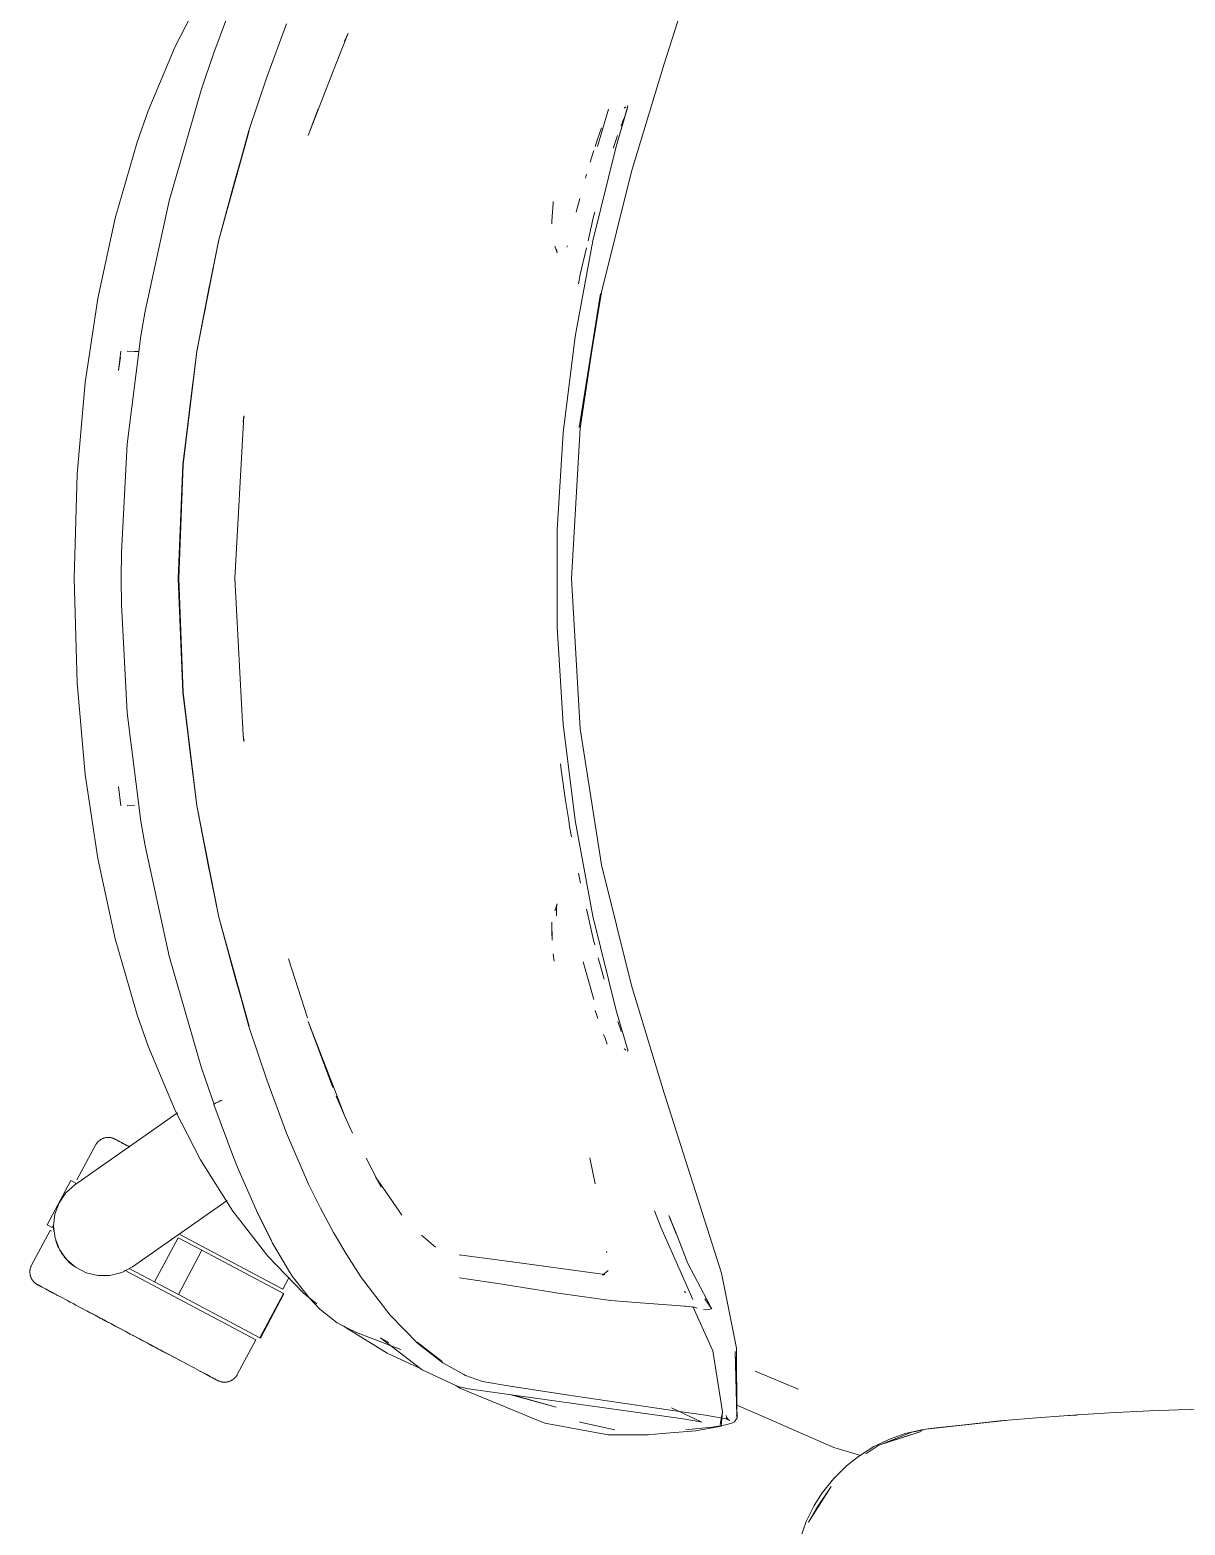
# Model space of a CAD drawing. Header units: millimetres. Extents: x 155927 to 295199, y -4084 to 97293.
# Drawn here: x 199578.2 to 199900.5, y 11062.7 to 11479.9 of the extents above; entities that cross this region are included whole.
import ezdxf

# ---------------------------------------------------------------- set-up
doc = ezdxf.new("R2010")
doc.units = ezdxf.units.MM
doc.header["$MEASUREMENT"] = 0
doc.layers.add('G-IMPT', color=8, linetype='CONTINUOUS', lineweight=9)
doc.layers.add('I-FURN', color=8, linetype='CONTINUOUS', lineweight=9)

msp = doc.modelspace()

# ---------------------------------------------------------------- linework, layer by layer
at = {"layer": 'G-IMPT'}
for p, q in [((199755.23, 11470.41), (199771.22, 11520.65)), ((199618.75, 11475.29), (199625.85, 11489.07)), ((199629.56, 11473.5), (199635.16, 11488.57)), ((199644.33, 11466.72), (199649.79, 11481.6)), ((199663.3, 11469.64), (199667.02, 11478.96)), ((199667.02, 11478.96), (199666.03, 11476.72)), ((199611.24, 11457.32), (199618.75, 11475.29)), ((199629.56, 11473.5), (199627.22, 11466.67)), ((199655.92, 11450.46), (199662.64, 11467.91)), ((199662.64, 11467.91), (199663.3, 11469.64)), ((199746.04, 11440.43), (199755.23, 11470.41)), ((199626.03, 11463.07), (199627.22, 11466.67)), ((199644.33, 11466.72), (199639.33, 11451.8)), ((199626.03, 11463.07), (199617.09, 11432.24)), ((199611.24, 11457.32), (199608.16, 11448.58)), ((199655.92, 11450.46), (199658.65, 11457.89)), ((199736.62, 11447.38), (199739.66, 11457.81)), ((199741.81, 11447.38), (199745.08, 11458.6)), ((199741.81, 11447.38), (199744.93, 11458.2)), ((199741.81, 11447.38), (199744.88, 11457.91)), ((199743.99, 11458.06), (199744.6, 11458.45)), ((199743.99, 11458.06), (199744.2, 11458.21)), ((199744.88, 11457.91), (199744.93, 11458.2)), ((199745.08, 11458.6), (199744.95, 11458.85)), ((199630.94, 11421.3), (199639.33, 11451.8)), ((199630.94, 11421.3), (199639.37, 11451.71)), ((199635.6, 11438.55), (199639.37, 11451.71)), ((199737.74, 11452.56), (199736.98, 11450.4)), ((199743.19, 11453.16), (199743.54, 11454.13)), ((199743.54, 11454.13), (199743.94, 11455.2)), ((199608.16, 11448.58), (199601.99, 11427.34)), ((199735.27, 11421.06), (199741.81, 11447.38)), ((199736.73, 11449.68), (199735.96, 11447.37)), ((199736.73, 11449.68), (199736.98, 11450.4)), ((199741.19, 11447.38), (199741.04, 11446.92)), ((199741.19, 11447.38), (199741.92, 11449.61)), ((199742.21, 11450.41), (199741.92, 11449.61)), ((199735.33, 11445.46), (199734.54, 11442.97)), ((199735.58, 11446.24), (199735.33, 11445.46)), ((199733.55, 11439.67), (199733.22, 11438.55)), ((199746.04, 11440.43), (199737.73, 11406.75)), ((199635.6, 11438.55), (199630.94, 11421.3)), ((199610.42, 11401.45), (199617.09, 11432.24)), ((199723.95, 11427.82), (199724.22, 11431.53)), ((199724.22, 11431.53), (199724.26, 11432.01)), ((199731.64, 11432.88), (199730.65, 11429.02)), ((199731.64, 11432.88), (199731.25, 11431.35)), ((199601.99, 11427.34), (199597.18, 11404.98)), ((199723.84, 11425.75), (199723.85, 11426.45)), ((199723.95, 11427.82), (199723.85, 11426.45)), ((199733.95, 11421.05), (199735.5, 11427.8)), ((199735.5, 11427.8), (199735.84, 11429.08)), ((199624.77, 11390.18), (199630.98, 11421.42)), ((199630.98, 11421.42), (199624.77, 11390.25)), ((199630.94, 11421.3), (199627.87, 11406.28)), ((199725.38, 11417.66), (199724.69, 11419.61)), ((199725.38, 11417.66), (199725.16, 11418.71)), ((199728.05, 11419.26), (199728.18, 11419.67)), ((199735.27, 11421.06), (199730.33, 11394.4)), ((199731.79, 11411.65), (199733.49, 11419.07)), ((199731.32, 11409.02), (199731.79, 11411.65)), ((199624.77, 11390.18), (199627.87, 11406.28)), ((199737.73, 11406.75), (199731.47, 11369.01)), ((199731.47, 11369.01), (199737.47, 11406.37)), ((199731.73, 11368.83), (199737.47, 11406.37)), ((199593.68, 11381.56), (199597.18, 11404.98)), ((199609.23, 11394.53), (199610.42, 11401.45)), ((199605.42, 11364.36), (199609.23, 11394.53)), ((199730.33, 11394.4), (199727.04, 11367.48)), ((199603.59, 11390.26), (199602.94, 11384.85)), ((199605.35, 11390.29), (199607.44, 11390.22)), ((199605.35, 11390.29), (199605.46, 11390.29)), ((199608.68, 11390.17), (199607.44, 11390.22)), ((199620.95, 11358.66), (199624.77, 11390.25)), ((199620.98, 11358.62), (199624.77, 11390.18)), ((199622.82, 11374.7), (199624.77, 11390.18)), ((199603.5, 11388.61), (199602.94, 11384.85)), ((199591.42, 11355.99), (199593.68, 11381.56)), ((199622.82, 11374.7), (199620.98, 11358.62)), ((199635.44, 11326.85), (199637.94, 11372.19)), ((199637.94, 11372.19), (199637.71, 11370.57)), ((199637.99, 11372.12), (199637.94, 11371.88)), ((199637.71, 11370.57), (199637.94, 11371.88)), ((199731.73, 11368.83), (199729.38, 11326.85)), ((199603.81, 11334.16), (199605.42, 11364.36)), ((199725.38, 11340.41), (199727.04, 11367.48)), ((199590.57, 11326.85), (199591.42, 11355.99)), ((199619.61, 11326.85), (199620.95, 11358.66)), ((199620.98, 11358.62), (199619.84, 11326.85)), ((199620.98, 11358.62), (199620.31, 11343.73)), ((199620.31, 11343.73), (199619.84, 11326.85)), ((199725.38, 11313.29), (199725.38, 11340.41)), ((199603.81, 11334.16), (199603.71, 11326.85)), ((199591.42, 11297.7), (199590.57, 11326.85)), ((199603.81, 11319.53), (199603.71, 11326.85)), ((199620.95, 11295.03), (199619.61, 11326.85)), ((199620.31, 11309.96), (199619.84, 11326.85)), ((199620.98, 11295.07), (199619.84, 11326.85)), ((199635.38, 11326.85), (199637.71, 11283.12)), ((199635.44, 11326.85), (199637.71, 11283.12)), ((199731.73, 11284.86), (199729.38, 11326.85)), ((199603.81, 11319.53), (199605.42, 11289.33)), ((199620.31, 11309.96), (199620.98, 11295.07)), ((199725.38, 11313.29), (199727.04, 11286.21)), ((199593.68, 11272.13), (199591.42, 11297.7)), ((199620.95, 11295.03), (199624.77, 11263.44)), ((199620.98, 11295.07), (199624.77, 11263.52)), ((199620.98, 11295.07), (199622.82, 11278.99)), ((199605.42, 11289.33), (199609.23, 11259.16)), ((199730.33, 11259.3), (199727.04, 11286.21)), ((199737.73, 11246.94), (199731.73, 11284.86)), ((199637.71, 11283.12), (199637.97, 11281.34)), ((199637.71, 11283.12), (199637.94, 11281.81)), ((199637.99, 11281.57), (199637.94, 11281.81)), ((199624.77, 11263.52), (199622.82, 11278.99)), ((199597.18, 11248.71), (199593.68, 11272.13)), ((199726.42, 11273.45), (199726.24, 11275.11)), ((199727.71, 11264.92), (199726.42, 11273.45)), ((199603.59, 11263.43), (199602.94, 11268.85)), ((199630.94, 11232.39), (199624.77, 11263.52)), ((199624.77, 11263.52), (199627.87, 11247.41)), ((199727.71, 11264.92), (199728.56, 11259.3)), ((199607.44, 11263.47), (199605.35, 11263.4)), ((199605.35, 11263.4), (199605.46, 11263.4)), ((199630.94, 11232.39), (199624.77, 11263.44)), ((199609.23, 11259.16), (199610.42, 11252.24)), ((199728.56, 11259.3), (199728.81, 11257.67)), ((199729.36, 11254.77), (199728.81, 11257.67)), ((199735.27, 11232.63), (199730.33, 11259.3)), ((199617.09, 11221.45), (199610.42, 11252.24)), ((199601.99, 11226.35), (199597.18, 11248.71)), ((199630.94, 11232.39), (199627.87, 11247.41)), ((199737.73, 11246.94), (199746.04, 11213.26)), ((199731.29, 11244.66), (199731.83, 11241.85)), ((199725.38, 11236.03), (199724.69, 11234.08)), ((199725.16, 11234.99), (199725.13, 11232.68)), ((199725.16, 11234.99), (199725.38, 11236.03)), ((199733.49, 11234.62), (199733.95, 11232.64)), ((199635.6, 11215.14), (199630.94, 11232.39)), ((199630.94, 11232.39), (199639.33, 11201.89)), ((199630.94, 11232.39), (199639.37, 11201.98)), ((199723.84, 11230.98), (199723.93, 11225.92)), ((199723.84, 11230.98), (199723.85, 11228.19)), ((199725.12, 11232.82), (199725.13, 11232.68)), ((199735.5, 11225.89), (199733.95, 11232.64)), ((199735.27, 11232.63), (199741.81, 11206.31)), ((199608.16, 11205.11), (199601.99, 11226.35)), ((199723.93, 11225.92), (199723.85, 11228.19)), ((199724.24, 11222.13), (199724.46, 11220.03)), ((199735.5, 11225.89), (199735.83, 11224.6)), ((199617.09, 11221.45), (199626.03, 11190.62)), ((199650.39, 11220.7), (199651.47, 11217.27)), ((199650.39, 11220.7), (199655.65, 11204.22)), ((199735.53, 11209.41), (199732.6, 11219.88)), ((199736.8, 11220.87), (199736.75, 11221.05)), ((199737.12, 11219.73), (199736.8, 11220.87)), ((199737.12, 11219.73), (199738.23, 11215.74)), ((199635.6, 11215.14), (199639.37, 11201.98)), ((199738.23, 11215.74), (199738.44, 11215.05)), ((199755.23, 11183.29), (199746.04, 11213.26)), ((199608.16, 11205.11), (199611.24, 11196.37)), ((199735.97, 11206.32), (199736.7, 11204.1)), ((199741.81, 11206.31), (199744.89, 11195.88)), ((199639.33, 11201.89), (199644.33, 11186.97)), ((199655.92, 11203.23), (199662.74, 11184.82)), ((199655.92, 11203.23), (199662.64, 11185.78)), ((199742.97, 11201.11), (199742.23, 11203.21)), ((199742.97, 11201.11), (199743.22, 11200.45)), ((199738.69, 11198.56), (199738.31, 11199.57)), ((199738.69, 11198.56), (199739.3, 11196.9)), ((199611.24, 11196.37), (199618.75, 11178.4)), ((199743.99, 11195.63), (199744.2, 11195.48)), ((199743.99, 11195.63), (199744.6, 11195.24)), ((199744.95, 11195.61), (199744.89, 11195.88)), ((199745.03, 11195.31), (199744.95, 11195.61)), ((199745, 11194.85), (199745.08, 11195.09)), ((199745.08, 11195.09), (199745.03, 11195.31)), ((199626.03, 11190.62), (199627.22, 11187.02)), ((199629.63, 11180.08), (199627.22, 11187.02)), ((199649.79, 11172.09), (199644.33, 11186.97)), ((199662.64, 11185.78), (199663.3, 11184.05)), ((199629.59, 11180.09), (199629.63, 11180.22)), ((199635.16, 11165.12), (199629.59, 11180.09)), ((199629.63, 11180.22), (199630.03, 11180.49)), ((199629.63, 11180.22), (199629.64, 11180.26)), ((199629.63, 11180.22), (199629.63, 11180.08)), ((199630.03, 11180.49), (199629.64, 11180.26)), ((199630.86, 11180.87), (199630.03, 11180.49)), ((199630.21, 11180.59), (199630.03, 11180.49)), ((199630.86, 11180.87), (199630.21, 11180.59)), ((199630.86, 11180.87), (199631.92, 11181.29)), ((199630.86, 11180.87), (199631.32, 11181.07)), ((199631.92, 11181.29), (199631.32, 11181.07)), ((199666.03, 11176.97), (199663.3, 11184.05)), ((199666.03, 11176.97), (199663.72, 11182.42)), ((199755.23, 11183.29), (199771.22, 11133.04)), ((199625.85, 11164.62), (199618.75, 11178.4)), ((199668.22, 11172.13), (199666.03, 11176.97)), ((199649.79, 11172.09), (199655.97, 11157.87)), ((199634.82, 11150.33), (199625.85, 11164.62)), ((199636.64, 11161.44), (199635.16, 11165.12)), ((199672.09, 11165.08), (199676.28, 11156.98)), ((199734.5, 11165.17), (199735.92, 11157.92)), ((199641.42, 11150.48), (199636.64, 11161.44)), ((199674.78, 11159.75), (199677.33, 11156)), ((199674.78, 11159.75), (199676.28, 11156.98)), ((199659.36, 11151.14), (199655.97, 11157.87)), ((199677.33, 11156), (199677.73, 11155.42)), ((199677.73, 11155.42), (199681.22, 11150.28)), ((199659.36, 11151.14), (199662.93, 11144.35)), ((199634.82, 11150.33), (199644.63, 11137.73)), ((199641.64, 11150.04), (199641.42, 11150.48)), ((199641.42, 11150.48), (199645.94, 11141.43)), ((199641.42, 11150.48), (199645.64, 11142.03)), ((199641.64, 11150.04), (199645.94, 11141.43)), ((199681.22, 11150.28), (199681.97, 11149.18)), ((199752.5, 11150.45), (199754.24, 11145.87)), ((199758.54, 11144.23), (199756.52, 11149.13)), ((199756.52, 11149.13), (199758.54, 11144.02)), ((199758.54, 11144.02), (199756.75, 11148.56)), ((199666.7, 11138.12), (199662.93, 11144.35)), ((199687.5, 11143.65), (199691.4, 11140.31)), ((199754.24, 11145.87), (199763.16, 11125.71)), ((199761.79, 11135.76), (199758.54, 11144.23)), ((199645.94, 11141.43), (199645.64, 11142.03)), ((199645.94, 11141.43), (199650.68, 11133.43)), ((199739.18, 11138.7), (199739.14, 11139.05)), ((199654.58, 11127.43), (199644.63, 11137.73)), ((199666.7, 11138.12), (199670.58, 11132.02)), ((199711.35, 11136.37), (199697.99, 11138.15)), ((199697.99, 11138.15), (199698.47, 11138.01)), ((199711.35, 11136.37), (199738.68, 11132.64)), ((199761.79, 11135.76), (199767.07, 11125.65)), ((199651.54, 11132.14), (199650.68, 11133.43)), ((199656.25, 11126.01), (199651.54, 11132.14)), ((199670.75, 11131.77), (199670.58, 11132.02)), ((199678.77, 11121.33), (199670.75, 11131.77)), ((199703.16, 11131.02), (199698.09, 11131.76)), ((199703.16, 11131.02), (199710, 11129.96)), ((199739.54, 11133.75), (199737.97, 11132.51)), ((199738.19, 11132.55), (199738.42, 11132.59)), ((199738.68, 11132.64), (199738.42, 11132.59)), ((199771.22, 11133.04), (199775.41, 11112.09)), ((199658.26, 11124.43), (199654.58, 11127.43)), ((199656.25, 11126.01), (199659.15, 11122.99)), ((199710, 11129.96), (199711.66, 11129.69)), ((199723.43, 11127.83), (199711.66, 11129.69)), ((199724.98, 11127.58), (199723.43, 11127.83)), ((199740.2, 11125.37), (199724.98, 11127.58)), ((199760.79, 11127.88), (199761.22, 11127.61)), ((199768.42, 11123.2), (199766.58, 11125.9)), ((199664.01, 11119.13), (199659.15, 11122.99)), ((199740.2, 11125.37), (199740.27, 11125.36)), ((199740.27, 11125.36), (199748.52, 11124.74)), ((199757.36, 11124.11), (199748.52, 11124.74)), ((199757.36, 11124.11), (199760.77, 11123.86)), ((199761.14, 11123.81), (199760.77, 11123.86)), ((199761.14, 11123.81), (199763.6, 11123.53)), ((199768.78, 11111.39), (199763.2, 11123.68)), ((199763.6, 11123.53), (199763.67, 11123.51)), ((199764.44, 11123.23), (199763.67, 11123.51)), ((199766.17, 11122.75), (199767.7, 11122.92)), ((199768.42, 11123.2), (199767.07, 11125.65)), ((199767.7, 11122.92), (199768.39, 11123.07)), ((199768.39, 11123.07), (199768.42, 11123.2)), ((199768.42, 11123.2), (199768.45, 11123.36)), ((199665.15, 11118.51), (199664.01, 11119.13)), ((199665.15, 11118.51), (199667.59, 11117.34)), ((199666.51, 11117.82), (199665.74, 11118.32)), ((199666.51, 11117.82), (199677.95, 11110.7)), ((199686.5, 11113.43), (199678.77, 11121.33)), ((199667.59, 11117.34), (199669.81, 11116.27)), ((199681.72, 11111.76), (199669.81, 11116.27)), ((199676.06, 11114.99), (199687.72, 11106.07)), ((199676.06, 11114.99), (199678.4, 11113.65)), ((199693.24, 11108.34), (199686.29, 11113.74)), ((199686.29, 11113.74), (199689.87, 11110.93)), ((199686.5, 11113.43), (199693.47, 11108.01)), ((199677.95, 11110.7), (199686.58, 11106.72)), ((199693.24, 11108.34), (199689.87, 11110.93)), ((199768.78, 11111.39), (199771.5, 11094.34)), ((199774.97, 11111.2), (199775.55, 11092.76)), ((199774.97, 11111.2), (199775.45, 11093.22)), ((199775.41, 11112.09), (199775.45, 11093.22)), ((199687.72, 11106.07), (199694.29, 11103.01)), ((199693.47, 11108.01), (199699.3, 11104.72)), ((199780.55, 11105.66), (199792.41, 11100.73)), ((199694.29, 11103.01), (199697.66, 11101.44)), ((199697.04, 11101.73), (199698.21, 11100.95)), ((199700.65, 11100.79), (199697.66, 11101.44)), ((199698.21, 11100.95), (199714.66, 11094.16)), ((199699.73, 11104.51), (199699.3, 11104.72)), ((199699.73, 11104.51), (199704.52, 11102.76)), ((199704.52, 11102.76), (199712.19, 11101.46)), ((199727.35, 11099.16), (199712.19, 11101.46)), ((199727.35, 11099.16), (199712.76, 11101.39)), ((199727.95, 11099.06), (199712.76, 11101.39)), ((199747.86, 11094.12), (199700.65, 11100.79)), ((199725.07, 11095.67), (199712.12, 11099.17)), ((199725.07, 11095.67), (199713.18, 11099.02)), ((199727.95, 11099.06), (199758.83, 11094.51)), ((199792.67, 11100.63), (199792.41, 11100.73)), ((199714.66, 11094.16), (199718.03, 11092.77)), ((199721.89, 11091.17), (199718.03, 11092.77)), ((199747.86, 11094.12), (199758.53, 11092.68)), ((199757.28, 11095.49), (199765.71, 11091.49)), ((199759.82, 11092.46), (199758.53, 11092.68)), ((199758.83, 11094.51), (199766.68, 11093.4)), ((199764.85, 11091.63), (199759.82, 11092.46)), ((199772.95, 11092.29), (199766.68, 11093.4)), ((199770.81, 11090.76), (199771.5, 11094.34)), ((199770.81, 11090.76), (199771.43, 11094.3)), ((199771.43, 11094.3), (199771.05, 11090.35)), ((199772.33, 11092.46), (199773.43, 11091.9)), ((199772.33, 11092.46), (199772.95, 11092.29)), ((199772.6, 11092.83), (199772.52, 11093.33)), ((199772.6, 11092.83), (199772.92, 11092.29)), ((199775.58, 11092.64), (199775.19, 11092.07)), ((199775.58, 11092.64), (199775.39, 11093.5)), ((199775.39, 11093.5), (199775.42, 11093.39)), ((199775.45, 11093.22), (199775.42, 11093.39)), ((199783.62, 11092.63), (199775.45, 11096.19)), ((199775.55, 11092.76), (199775.45, 11093.22)), ((199791.45, 11089.21), (199783.62, 11092.63)), ((199848.85, 11091.78), (199860.24, 11092.77)), ((199870.53, 11093.49), (199860.24, 11092.77)), ((199868.49, 11093.36), (199867.07, 11093.22)), ((199868.49, 11093.36), (199870.39, 11093.45)), ((199870.53, 11093.49), (199879.4, 11094.06)), ((199890.71, 11094.59), (199879.4, 11094.06)), ((199890.71, 11094.59), (199898.59, 11094.89)), ((199910.89, 11095.18), (199898.59, 11094.89)), ((199739.58, 11087.94), (199721.89, 11091.17)), ((199732.14, 11091.39), (199731.57, 11091.54)), ((199741.45, 11089.35), (199732.14, 11091.39)), ((199754.68, 11088.25), (199764, 11089.05)), ((199763.83, 11089.57), (199761.24, 11089.36)), ((199763.83, 11089.57), (199768.52, 11090.09)), ((199764, 11089.05), (199764.47, 11089.1)), ((199768.72, 11089.91), (199764.47, 11089.1)), ((199765.71, 11091.49), (199764.85, 11091.63)), ((199769.14, 11090.17), (199768.52, 11090.09)), ((199768.72, 11089.91), (199771.05, 11090.35)), ((199769.14, 11090.17), (199772.41, 11090.7)), ((199772.41, 11090.7), (199774.28, 11091.25)), ((199772.92, 11092.29), (199773.43, 11091.9)), ((199774.81, 11091.57), (199774.28, 11091.25)), ((199774.81, 11091.57), (199775.19, 11092.07)), ((199802.57, 11084.35), (199791.45, 11089.21)), ((199815.06, 11085.03), (199826.91, 11088.84)), ((199824.28, 11088.63), (199816.1, 11085.43)), ((199817.76, 11085.93), (199826.91, 11088.84)), ((199827.41, 11089.43), (199822.45, 11088.27)), ((199827.33, 11089.21), (199824.28, 11088.63)), ((199827.41, 11089.43), (199850.36, 11091.88)), ((199827.41, 11089.43), (199848.85, 11091.78)), ((199827.41, 11089.43), (199830.23, 11089.76)), ((199850.36, 11091.88), (199830.23, 11089.76)), ((199739.58, 11087.94), (199746.55, 11087.91)), ((199750.72, 11087.91), (199746.55, 11087.91)), ((199754.68, 11088.25), (199750.72, 11087.91)), ((199802.57, 11084.35), (199809.73, 11082.28)), ((199813.73, 11084.63), (199809.41, 11081.9)), ((199815.06, 11085.03), (199811.48, 11082.61)), ((199813.73, 11084.63), (199818.31, 11086.82)), ((199815.06, 11085.03), (199817.76, 11085.93)), ((199818.31, 11086.82), (199822.45, 11088.27)), ((199806.1, 11079.28), (199809.41, 11081.9)), ((199802.5, 11075.73), (199806.1, 11079.28)), ((199795.45, 11063.6), (199801.77, 11073.55)), ((199797.04, 11068.21), (199799.31, 11071.76)), ((199797.61, 11067.28), (199801.77, 11073.55)), ((199802.5, 11075.73), (199799.31, 11071.76)), ((199794.8, 11063.7), (199797.04, 11068.21)), ((199794.8, 11063.7), (199793.09, 11058.93)), ((199795.45, 11063.6), (199797.61, 11067.28))]:
    msp.add_line(p, q, dxfattribs=at)
at = {"layer": 'I-FURN'}
for p, q in [((199590.79, 11157.71), (199619.38, 11177.72)), ((199596.53, 11168.75), (199591.38, 11159.07)), ((199596.53, 11168.75), (199596.61, 11168.89)), ((199596.61, 11168.89), (199596.69, 11169.03)), ((199596.69, 11169.03), (199596.78, 11169.17)), ((199596.78, 11169.17), (199596.88, 11169.3)), ((199596.88, 11169.3), (199596.98, 11169.42)), ((199596.98, 11169.42), (199597.08, 11169.54)), ((199597.08, 11169.54), (199597.19, 11169.66)), ((199597.19, 11169.66), (199597.31, 11169.78)), ((199597.31, 11169.78), (199597.42, 11169.89)), ((199597.42, 11169.89), (199597.55, 11169.99)), ((199597.55, 11169.99), (199597.67, 11170.09)), ((199597.67, 11170.09), (199597.81, 11170.18)), ((199597.81, 11170.18), (199597.94, 11170.27)), ((199597.94, 11170.27), (199598.08, 11170.35)), ((199598.08, 11170.35), (199598.22, 11170.43)), ((199598.22, 11170.43), (199598.36, 11170.5)), ((199598.36, 11170.5), (199598.51, 11170.57)), ((199598.51, 11170.57), (199598.66, 11170.63)), ((199598.66, 11170.63), (199598.81, 11170.68)), ((199598.81, 11170.68), (199598.97, 11170.73)), ((199598.97, 11170.73), (199599.12, 11170.77)), ((199599.12, 11170.77), (199599.28, 11170.81)), ((199599.28, 11170.81), (199599.44, 11170.84)), ((199599.44, 11170.84), (199599.6, 11170.86)), ((199599.6, 11170.86), (199599.76, 11170.88)), ((199599.76, 11170.88), (199599.92, 11170.89)), ((199599.92, 11170.89), (199600.08, 11170.89)), ((199600.08, 11170.89), (199600.24, 11170.89)), ((199600.24, 11170.89), (199600.4, 11170.88)), ((199600.4, 11170.88), (199600.56, 11170.86)), ((199600.56, 11170.86), (199600.72, 11170.84)), ((199600.72, 11170.84), (199600.88, 11170.81)), ((199600.88, 11170.81), (199601.04, 11170.78)), ((199601.04, 11170.78), (199601.19, 11170.74)), ((199601.19, 11170.74), (199601.35, 11170.69)), ((199601.35, 11170.69), (199601.5, 11170.64)), ((199601.5, 11170.64), (199601.65, 11170.58)), ((199601.65, 11170.58), (199601.8, 11170.51)), ((199601.8, 11170.51), (199601.94, 11170.44)), ((199601.94, 11170.44), (199601.98, 11170.42)), ((199601.98, 11170.42), (199602, 11170.41)), ((199601.99, 11170.42), (199601.98, 11170.42)), ((199602.03, 11170.39), (199601.99, 11170.42)), ((199602, 11170.41), (199602.06, 11170.38)), ((199602.11, 11170.35), (199602.03, 11170.39)), ((199602.06, 11170.38), (199602.16, 11170.32)), ((199602.23, 11170.29), (199602.11, 11170.35)), ((199602.16, 11170.32), (199602.3, 11170.25)), ((199602.39, 11170.2), (199602.23, 11170.29)), ((199602.3, 11170.25), (199602.48, 11170.15)), ((199602.59, 11170.09), (199602.39, 11170.2)), ((199602.48, 11170.15), (199602.7, 11170.04)), ((199602.84, 11169.96), (199602.59, 11170.09)), ((199602.7, 11170.04), (199602.96, 11169.9)), ((199603.11, 11169.82), (199602.84, 11169.96)), ((199602.96, 11169.9), (199603.26, 11169.74)), ((199603.43, 11169.65), (199603.11, 11169.82)), ((199603.26, 11169.74), (199603.59, 11169.56)), ((199603.79, 11169.46), (199603.43, 11169.65)), ((199603.59, 11169.56), (199603.96, 11169.36)), ((199604.18, 11169.25), (199603.79, 11169.46)), ((199603.96, 11169.36), (199604.37, 11169.15)), ((199604.61, 11169.02), (199604.18, 11169.25)), ((199604.37, 11169.15), (199604.82, 11168.91)), ((199605.08, 11168.77), (199604.61, 11169.02)), ((199604.82, 11168.91), (199605.3, 11168.65)), ((199605.58, 11168.51), (199605.08, 11168.77)), ((199605.3, 11168.65), (199605.82, 11168.38)), ((199606.11, 11168.22), (199605.58, 11168.51)), ((199589.63, 11158.86), (199583.06, 11146.5)), ((199586.38, 11152.66), (199588.28, 11155.45)), ((199588.28, 11155.45), (199590.79, 11157.71)), ((199589.63, 11158.86), (199591.02, 11158.12)), ((199591.02, 11158.12), (199590.94, 11158.17)), ((199585.21, 11149.5), (199586.38, 11152.66)), ((199633.27, 11153.29), (199606.84, 11134.78)), ((199584.82, 11146.15), (199585.21, 11149.5)), ((199583.87, 11144.94), (199578.72, 11135.25)), ((199584.45, 11145.76), (199583.06, 11146.5)), ((199583.87, 11144.94), (199584.24, 11144.74)), ((199584.37, 11145.81), (199584.45, 11145.76)), ((199584.45, 11145.76), (199584.85, 11146.52)), ((199585.25, 11142.8), (199584.82, 11146.15)), ((199586.47, 11139.66), (199585.25, 11142.8)), ((199619.61, 11142.93), (199613.03, 11130.57)), ((199619.61, 11142.93), (199626.25, 11139.4)), ((199620.08, 11143.81), (199648.77, 11128.55)), ((199588.4, 11136.89), (199586.47, 11139.66)), ((199586.95, 11138.82), (199589.24, 11136.03)), ((199626.25, 11139.4), (199619.67, 11127.03)), ((199626.25, 11139.4), (199648.96, 11127.32)), ((199578.32, 11134.15), (199578.36, 11134.31)), ((199578.36, 11134.31), (199578.4, 11134.47)), ((199578.4, 11134.47), (199578.45, 11134.62)), ((199578.45, 11134.62), (199578.5, 11134.77)), ((199578.5, 11134.77), (199578.56, 11134.92)), ((199578.56, 11134.92), (199578.63, 11135.07)), ((199578.63, 11135.07), (199578.7, 11135.22)), ((199578.7, 11135.22), (199578.72, 11135.25)), ((199590.94, 11134.67), (199588.4, 11136.89)), ((199589.24, 11136.03), (199590.66, 11134.88)), ((199593.94, 11133.13), (199590.94, 11134.67)), ((199606.84, 11134.78), (199603.86, 11133.19)), ((199613.03, 11130.57), (199605.97, 11134.32)), ((199578.25, 11133.51), (199578.26, 11133.68)), ((199578.25, 11133.35), (199578.25, 11133.51)), ((199578.25, 11133.19), (199578.25, 11133.35)), ((199578.26, 11133.03), (199578.25, 11133.19)), ((199578.26, 11133.68), (199578.27, 11133.84)), ((199578.28, 11132.87), (199578.26, 11133.03)), ((199578.27, 11133.84), (199578.3, 11134)), ((199578.3, 11132.71), (199578.28, 11132.87)), ((199578.3, 11134), (199578.32, 11134.15)), ((199578.33, 11132.55), (199578.3, 11132.71)), ((199578.36, 11132.4), (199578.33, 11132.55)), ((199578.41, 11132.24), (199578.36, 11132.4)), ((199578.45, 11132.09), (199578.41, 11132.24)), ((199578.51, 11131.93), (199578.45, 11132.09)), ((199578.57, 11131.78), (199578.51, 11131.93)), ((199578.63, 11131.64), (199578.57, 11131.78)), ((199578.71, 11131.49), (199578.63, 11131.64)), ((199578.78, 11131.35), (199578.71, 11131.49)), ((199578.87, 11131.21), (199578.78, 11131.35)), ((199578.95, 11131.08), (199578.87, 11131.21)), ((199579.05, 11130.95), (199578.95, 11131.08)), ((199579.15, 11130.82), (199579.05, 11130.95)), ((199579.25, 11130.7), (199579.15, 11130.82)), ((199579.36, 11130.58), (199579.25, 11130.7)), ((199579.47, 11130.47), (199579.36, 11130.58)), ((199579.59, 11130.36), (199579.47, 11130.47)), ((199579.72, 11130.25), (199579.59, 11130.36)), ((199579.84, 11130.15), (199579.72, 11130.25)), ((199579.97, 11130.06), (199579.84, 11130.15)), ((199580.11, 11129.97), (199579.97, 11130.06)), ((199597.22, 11132.34), (199593.94, 11133.13)), ((199600.59, 11132.36), (199597.22, 11132.34)), ((199603.86, 11133.19), (199600.59, 11132.36)), ((199604.65, 11133.89), (199641.26, 11114.42)), ((199619.67, 11127.03), (199613.03, 11130.57)), ((199648.77, 11128.55), (199650.45, 11131.71)), ((199580.24, 11129.88), (199580.11, 11129.97)), ((199580.38, 11129.8), (199580.24, 11129.88)), ((199580.39, 11129.8), (199580.38, 11129.8)), ((199580.38, 11129.8), (199580.4, 11129.79)), ((199580.43, 11129.78), (199580.39, 11129.8)), ((199580.4, 11129.79), (199580.46, 11129.76)), ((199580.51, 11129.73), (199580.43, 11129.78)), ((199580.46, 11129.76), (199580.57, 11129.71)), ((199580.64, 11129.67), (199580.51, 11129.73)), ((199580.57, 11129.71), (199580.71, 11129.63)), ((199580.8, 11129.58), (199580.64, 11129.67)), ((199580.71, 11129.63), (199580.89, 11129.54)), ((199581, 11129.48), (199580.8, 11129.58)), ((199580.89, 11129.54), (199581.1, 11129.42)), ((199581.24, 11129.35), (199581, 11129.48)), ((199581.1, 11129.42), (199581.36, 11129.28)), ((199581.52, 11129.2), (199581.24, 11129.35)), ((199581.36, 11129.28), (199581.66, 11129.13)), ((199581.84, 11129.03), (199581.52, 11129.2)), ((199581.66, 11129.13), (199582, 11128.95)), ((199582.19, 11128.84), (199581.84, 11129.03)), ((199582, 11128.95), (199582.37, 11128.75)), ((199582.59, 11128.63), (199582.19, 11128.84)), ((199582.37, 11128.75), (199582.78, 11128.53)), ((199583.02, 11128.4), (199582.59, 11128.63)), ((199582.78, 11128.53), (199583.23, 11128.29)), ((199583.48, 11128.16), (199583.02, 11128.4)), ((199583.23, 11128.29), (199583.71, 11128.04)), ((199583.98, 11127.89), (199583.48, 11128.16)), ((199583.71, 11128.04), (199584.22, 11127.76)), ((199584.52, 11127.61), (199583.98, 11127.89)), ((199584.22, 11127.76), (199584.78, 11127.47)), ((199585.09, 11127.3), (199584.52, 11127.61)), ((199584.78, 11127.47), (199585.36, 11127.16)), ((199585.36, 11127.16), (199585.98, 11126.83)), ((199585.98, 11126.83), (199586.62, 11126.49)), ((199586.62, 11126.49), (199587.3, 11126.13)), ((199587.3, 11126.13), (199588.01, 11125.75)), ((199642.38, 11114.96), (199619.67, 11127.03)), ((199648.96, 11127.32), (199642.38, 11114.96)), ((199642.55, 11114.87), (199649.13, 11127.23)), ((199588.01, 11125.75), (199588.74, 11125.36)), ((199588.74, 11125.36), (199589.51, 11124.95)), ((199589.51, 11124.95), (199590.29, 11124.54)), ((199590.29, 11124.54), (199591.1, 11124.1)), ((199591.1, 11124.1), (199591.94, 11123.66)), ((199591.94, 11123.66), (199592.8, 11123.2)), ((199592.8, 11123.2), (199593.67, 11122.74)), ((199593.67, 11122.74), (199594.57, 11122.26)), ((199595.06, 11122), (199594.16, 11122.48)), ((199594.57, 11122.26), (199595.48, 11121.78)), ((199595.98, 11121.51), (199595.06, 11122)), ((199595.48, 11121.78), (199596.41, 11121.28)), ((199596.92, 11121.01), (199595.98, 11121.51)), ((199596.41, 11121.28), (199597.36, 11120.78)), ((199597.87, 11120.51), (199596.92, 11121.01)), ((199597.36, 11120.78), (199598.31, 11120.27)), ((199598.84, 11119.99), (199597.87, 11120.51)), ((199598.31, 11120.27), (199599.28, 11119.76)), ((199599.81, 11119.47), (199598.84, 11119.99)), ((199599.28, 11119.76), (199600.26, 11119.23)), ((199600.79, 11118.95), (199599.81, 11119.47)), ((199600.26, 11119.23), (199601.25, 11118.71)), ((199601.79, 11118.42), (199600.79, 11118.95)), ((199601.25, 11118.71), (199602.24, 11118.18)), ((199602.78, 11117.89), (199601.79, 11118.42)), ((199602.24, 11118.18), (199603.24, 11117.65)), ((199603.78, 11117.36), (199602.78, 11117.89)), ((199603.24, 11117.65), (199604.25, 11117.12)), ((199604.79, 11116.83), (199603.78, 11117.36)), ((199604.25, 11117.12), (199605.25, 11116.58)), ((199605.79, 11116.29), (199604.79, 11116.83)), ((199605.25, 11116.58), (199606.26, 11116.05)), ((199606.8, 11115.76), (199605.79, 11116.29)), ((199606.26, 11116.05), (199607.26, 11115.51)), ((199607.8, 11115.23), (199606.8, 11115.76)), ((199607.26, 11115.51), (199608.26, 11114.98)), ((199608.8, 11114.69), (199607.8, 11115.23)), ((199608.26, 11114.98), (199609.26, 11114.45)), ((199609.79, 11114.17), (199608.8, 11114.69)), ((199609.26, 11114.45), (199610.25, 11113.92)), ((199610.78, 11113.64), (199609.79, 11114.17)), ((199610.25, 11113.92), (199611.23, 11113.4)), ((199611.76, 11113.12), (199610.78, 11113.64)), ((199611.23, 11113.4), (199612.21, 11112.88)), ((199636.11, 11104.74), (199641.26, 11114.42)), ((199612.73, 11112.61), (199611.76, 11113.12)), ((199612.21, 11112.88), (199613.17, 11112.37)), ((199613.69, 11112.1), (199612.73, 11112.61)), ((199613.17, 11112.37), (199614.12, 11111.86)), ((199614.63, 11111.59), (199613.69, 11112.1)), ((199614.12, 11111.86), (199615.06, 11111.37)), ((199615.56, 11111.1), (199614.63, 11111.59)), ((199615.06, 11111.37), (199615.98, 11110.88)), ((199616.47, 11110.61), (199615.56, 11111.1)), ((199615.98, 11110.88), (199616.89, 11110.39)), ((199617.37, 11110.14), (199616.47, 11110.61)), ((199616.89, 11110.39), (199617.78, 11109.92)), ((199618.25, 11109.67), (199617.37, 11110.14)), ((199617.78, 11109.92), (199618.64, 11109.46)), ((199619.1, 11109.22), (199618.25, 11109.67)), ((199618.64, 11109.46), (199619.49, 11109.01)), ((199619.94, 11108.77), (199619.1, 11109.22)), ((199619.49, 11109.01), (199620.31, 11108.57)), ((199620.31, 11108.57), (199621.12, 11108.15)), ((199621.12, 11108.15), (199621.89, 11107.73)), ((199621.89, 11107.73), (199622.64, 11107.34)), ((199622.64, 11107.34), (199623.36, 11106.95)), ((199623.36, 11106.95), (199624.06, 11106.58)), ((199624.06, 11106.58), (199624.72, 11106.23)), ((199624.72, 11106.23), (199625.36, 11105.89)), ((199625.36, 11105.89), (199625.96, 11105.57)), ((199626.27, 11105.41), (199625.68, 11105.72)), ((199625.96, 11105.57), (199626.53, 11105.27)), ((199626.82, 11105.11), (199626.27, 11105.41)), ((199626.53, 11105.27), (199627.06, 11104.99)), ((199627.34, 11104.84), (199626.82, 11105.11)), ((199627.06, 11104.99), (199627.56, 11104.72)), ((199627.82, 11104.58), (199627.34, 11104.84)), ((199627.56, 11104.72), (199628.03, 11104.47)), ((199628.26, 11104.35), (199627.82, 11104.58)), ((199628.03, 11104.47), (199628.46, 11104.24)), ((199628.67, 11104.13), (199628.26, 11104.35)), ((199628.46, 11104.24), (199628.85, 11104.03)), ((199629.05, 11103.93), (199628.67, 11104.13)), ((199628.85, 11104.03), (199629.21, 11103.84)), ((199629.38, 11103.75), (199629.05, 11103.93)), ((199629.21, 11103.84), (199629.52, 11103.68)), ((199629.68, 11103.59), (199629.38, 11103.75)), ((199629.52, 11103.68), (199629.8, 11103.53)), ((199629.94, 11103.46), (199629.68, 11103.59)), ((199629.8, 11103.53), (199630.04, 11103.4)), ((199630.16, 11103.34), (199629.94, 11103.46)), ((199630.04, 11103.4), (199630.25, 11103.29)), ((199630.34, 11103.24), (199630.16, 11103.34)), ((199630.25, 11103.29), (199630.41, 11103.21)), ((199630.48, 11103.17), (199630.34, 11103.24)), ((199630.41, 11103.21), (199630.53, 11103.14)), ((199630.58, 11103.12), (199630.48, 11103.17)), ((199630.53, 11103.14), (199630.61, 11103.1)), ((199630.64, 11103.08), (199630.58, 11103.12)), ((199630.61, 11103.1), (199630.65, 11103.08)), ((199630.66, 11103.07), (199630.64, 11103.08)), ((199630.65, 11103.08), (199630.66, 11103.07)), ((199630.7, 11103.05), (199630.66, 11103.07)), ((199630.84, 11102.98), (199630.7, 11103.05)), ((199630.99, 11102.92), (199630.84, 11102.98)), ((199631.14, 11102.86), (199630.99, 11102.92)), ((199631.29, 11102.8), (199631.14, 11102.86)), ((199631.45, 11102.76), (199631.29, 11102.8)), ((199631.6, 11102.71), (199631.45, 11102.76)), ((199631.76, 11102.68), (199631.6, 11102.71)), ((199631.92, 11102.65), (199631.76, 11102.68)), ((199632.08, 11102.63), (199631.92, 11102.65)), ((199632.24, 11102.61), (199632.08, 11102.63)), ((199632.4, 11102.6), (199632.24, 11102.61)), ((199632.56, 11102.6), (199632.4, 11102.6)), ((199632.72, 11102.6), (199632.56, 11102.6)), ((199632.88, 11102.61), (199632.72, 11102.6)), ((199633.04, 11102.63), (199632.88, 11102.61)), ((199633.2, 11102.65), (199633.04, 11102.63)), ((199633.36, 11102.68), (199633.2, 11102.65)), ((199633.52, 11102.72), (199633.36, 11102.68)), ((199633.67, 11102.76), (199633.52, 11102.72)), ((199633.83, 11102.81), (199633.67, 11102.76)), ((199633.98, 11102.86), (199633.83, 11102.81)), ((199634.13, 11102.92), (199633.98, 11102.86)), ((199634.28, 11102.99), (199634.13, 11102.92)), ((199634.42, 11103.06), (199634.28, 11102.99)), ((199634.56, 11103.14), (199634.42, 11103.06)), ((199634.7, 11103.22), (199634.56, 11103.14)), ((199634.83, 11103.31), (199634.7, 11103.22)), ((199634.96, 11103.4), (199634.83, 11103.31)), ((199635.09, 11103.5), (199634.96, 11103.4)), ((199635.21, 11103.61), (199635.09, 11103.5)), ((199635.33, 11103.72), (199635.21, 11103.61)), ((199635.45, 11103.83), (199635.33, 11103.72)), ((199635.56, 11103.95), (199635.45, 11103.83)), ((199635.66, 11104.07), (199635.56, 11103.95)), ((199635.76, 11104.2), (199635.66, 11104.07)), ((199635.86, 11104.33), (199635.76, 11104.2)), ((199635.95, 11104.46), (199635.86, 11104.33)), ((199636.03, 11104.6), (199635.95, 11104.46)), ((199636.11, 11104.74), (199636.03, 11104.6))]:
    msp.add_line(p, q, dxfattribs=at)
for points in [[(199584.92, 11144.71), (199584.88, 11145.08), (199584.84, 11145.75), (199584.85, 11146.29), (199584.85, 11146.52)], [(199588.89, 11136.37), (199588.49, 11136.77), (199588.12, 11137.19), (199587.79, 11137.61)]]:
    msp.add_open_spline(points, degree=3, dxfattribs=at)
msp.add_open_spline([(199586.18, 11140.21), (199586.11, 11140.37), (199585.82, 11141.01), (199585.59, 11141.63), (199585.45, 11142.1)], degree=3, knots=[-0.5319761, -0.5319761, -0.5319761, -0.5319761, -0.5, -0.4, -0.4, -0.4, -0.4], dxfattribs=at)

doc.saveas('drawing.dxf')
